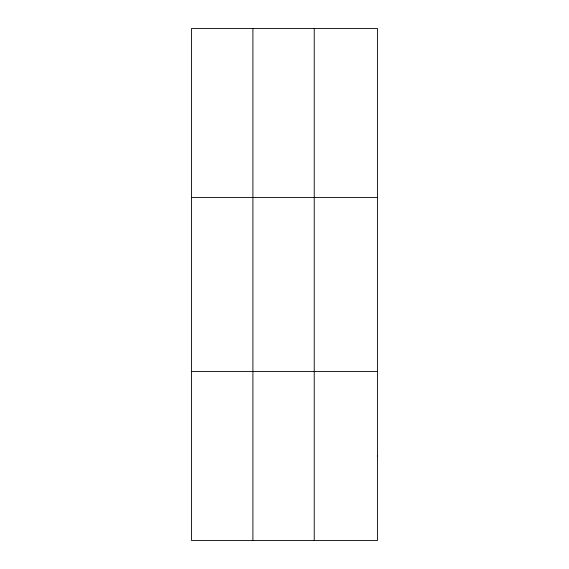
<?xml version="1.0" encoding="UTF-8"?>
<svg xmlns="http://www.w3.org/2000/svg" width="569" height="569" viewBox="0 0 569 569"><rect width="100%" height="100%" fill="white"/><g stroke="black" fill="none" stroke-linecap="round" stroke-linejoin="round"><path stroke-width="0.85" d="M252.906 28.45L252.906 540.55M314.237 28.45L314.237 540.55M191.575 197.443L377.425 197.443M191.575 371.557L377.425 371.557M377.425 456.054L377.425 540.55L191.575 540.55L191.575 28.45L377.425 28.45L377.425 456.054"/></g></svg>
